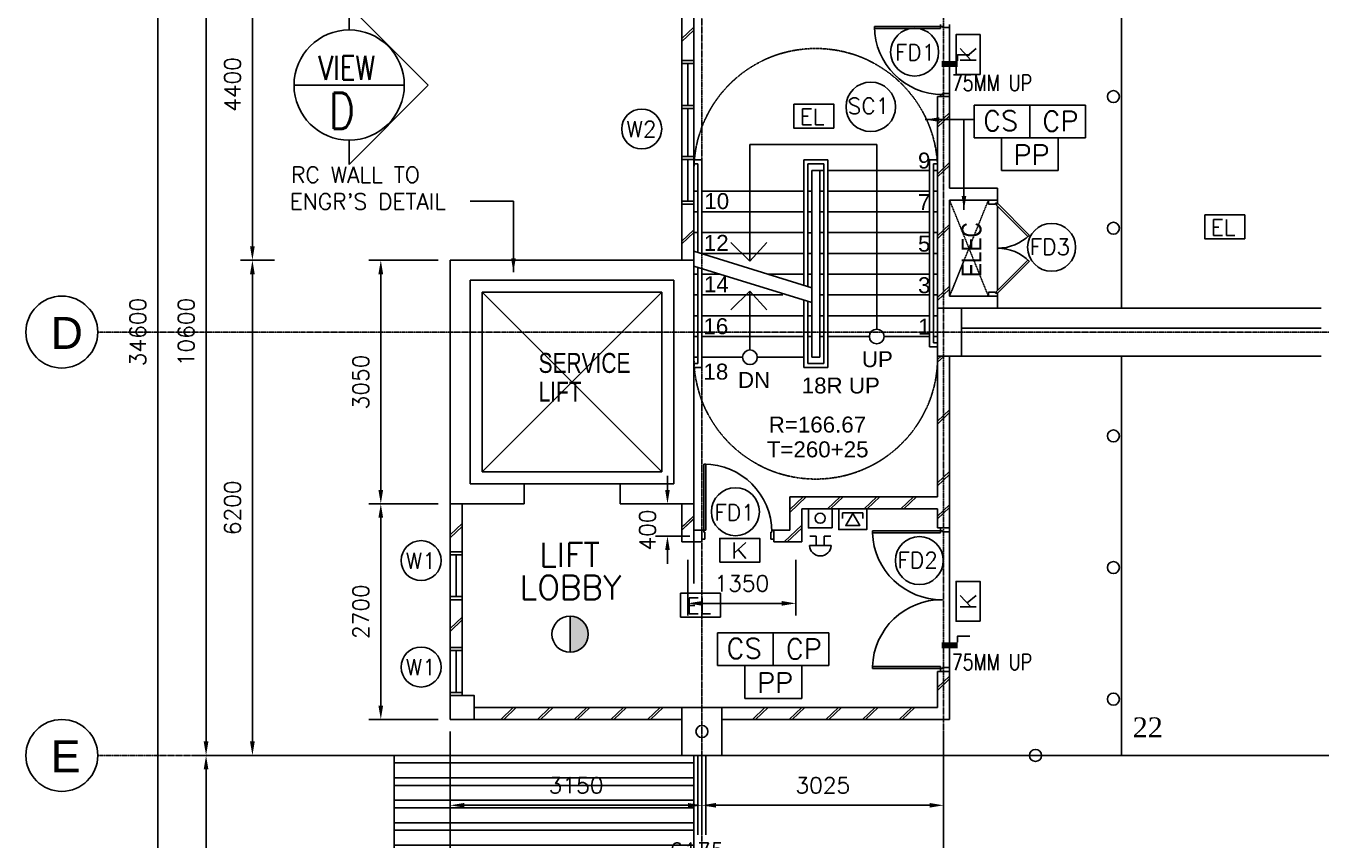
# Model space of a CAD drawing. Header units: millimetres. Extents: x -312260 to 194620, y -310600 to 21683.
# Drawn here: x -138419 to -122208, y -78047 to -67854 of the extents above; entities that cross this region are included whole.
import ezdxf
from ezdxf.enums import TextEntityAlignment as Align

# ---------------------------------------------------------------- set-up
doc = ezdxf.new("R2010")
doc.units = ezdxf.units.MM
doc.header["$LTSCALE"] = 5
doc.header["$MEASUREMENT"] = 0
doc.header["$PDMODE"] = 3
for name, pattern in [('CENTER', [2, 1.25, -0.25, 0.25, -0.25]), ('DASHED', [0.75, 0.5, -0.25]), ('DASHEDX2', [1.5, 1, -0.5]), ('HIDDEN', [0.375, 0.25, -0.125])]:
    doc.linetypes.add(name, pattern=pattern)
for name, color, linetype in [('-FF', 240, 'Continuous'), ('beam_p', 1, 'Continuous'), ('col', 7, 'Continuous'), ('CP', 8, 'Continuous'), ('CP NUMBERING', 1, 'Continuous'), ('DIM', 7, 'Continuous'), ('DR', 1, 'Continuous'), ('DW-T', 7, 'Continuous'), ('EL & K', 10, 'Continuous'), ('GRID', 9, 'CENTER'), ('L', 1, 'Continuous'), ('LEG-T', 7, 'Continuous'), ('LINE', 7, 'Continuous'), ('parap', 7, 'Continuous'), ('park L', 9, 'DASHEDX2'), ('R25', 5, 'Continuous'), ('RAIL', 1, 'Continuous'), ('RC', 3, 'Continuous'), ('RWDP', 1, 'Continuous'), ('SPEC', 7, 'Continuous'), ('T35', 2, 'Continuous'), ('TEXT', 7, 'Continuous'), ('wall', 2, 'Continuous'), ('WIN', 5, 'Continuous')]:
    doc.layers.add(name, color=color, linetype=linetype)
doc.styles.add('CARPARK NO', font='TIMES.TTF', dxfattribs={"height": 200})
doc.styles.add('E', font='ROMANS.SHX', dxfattribs={"width": 0.9})
doc.styles.add('HELV', font='HELV.shx')
doc.styles.add('HELVL', font='HELVL.shx')
doc.styles.add('ROMS', font='romans.shx', dxfattribs={"width": 0.8, "height": 230})
doc.styles.add('S100', font='ROMANS.shx', dxfattribs={"height": 200})
doc.dimstyles.new('S100', dxfattribs={"dimscale": 0, "dimtxt": 150, "dimasz": 175, "dimexe": 150, "dimexo": 150, "dimgap": 150, "dimtad": 1, "dimdec": 0, "dimzin": 0, "dimdsep": 46, "dimtxsty": 'S100', "dimcen": 0, "dimdle": 100, "dimclrd": 5, "dimclre": 5, "dimclrt": 1, "dimaunit": 1, "dimadec": 0, "dimazin": 0, "dimtfac": 1, "dimtdec": 0, "dimtofl": 0, "dimtmove": 1, "dimatfit": 3, "dimfxl": 1, "dimtolj": 1, "dimtzin": 0, "dimarcsym": 0})

# ---------------------------------------------------------------- blocks, each defined once
blk = doc.blocks.new('*D226')
at = {"layer": 'DEFPOINTS', "color": 0}
for p in [(-135584, -70787), (-135157, -70787), (-135157, -76987)]:
    blk.add_point(p, dxfattribs=at)
at = {"layer": 'DIM', "color": 5, "lineweight": -2}
for p, q in [((-135307, -70787), (-135734, -70787)), ((-135584, -76812), (-135584, -70962)), ((-135307, -76987), (-135734, -76987))]:
    blk.add_line(p, q, dxfattribs=at)
at = {"layer": 'DIM', "color": 5}
for points in [[(-135614, -70962), (-135555, -70962), (-135584, -70787)], [(-135614, -76812), (-135555, -76812), (-135584, -76987)]]:
    blk.add_solid(points, dxfattribs=at)
at = {"layer": 'DIM', "color": 1, "insert": (-135834, -73887), "char_height": 200, "attachment_point": 5, "rotation": 90, "style": 'S100'}
blk.add_mtext('\\A1;6200', dxfattribs=at)
blk = doc.blocks.new('*D227')
at = {"layer": 'DEFPOINTS', "color": 0}
for p in [(-135584, -66387), (-135157, -66387), (-135157, -70787)]:
    blk.add_point(p, dxfattribs=at)
at = {"layer": 'DIM', "color": 5, "lineweight": -2}
for p, q in [((-135307, -66387), (-135734, -66387)), ((-135584, -70612), (-135584, -66562)), ((-135307, -70787), (-135734, -70787))]:
    blk.add_line(p, q, dxfattribs=at)
at = {"layer": 'DIM', "color": 5}
for points in [[(-135614, -66562), (-135555, -66562), (-135584, -66387)], [(-135614, -70612), (-135555, -70612), (-135584, -70787)]]:
    blk.add_solid(points, dxfattribs=at)
at = {"layer": 'DIM', "color": 1, "insert": (-135834, -68587), "char_height": 200, "attachment_point": 5, "rotation": 90, "style": 'S100'}
blk.add_mtext('\\A1;4400', dxfattribs=at)
blk = doc.blocks.new('*D229')
at = {"layer": 'DEFPOINTS', "color": 0}
for p in [(-136164, -76987), (-135090, -76987), (-135090, -83987)]:
    blk.add_point(p, dxfattribs=at)
at = {"layer": 'DIM', "color": 5, "lineweight": -2}
for p, q in [((-135240, -76987), (-136314, -76987)), ((-136164, -83812), (-136164, -77162)), ((-135240, -83987), (-136314, -83987))]:
    blk.add_line(p, q, dxfattribs=at)
at = {"layer": 'DIM', "color": 5}
for points in [[(-136194, -77162), (-136135, -77162), (-136164, -76987)], [(-136194, -83812), (-136135, -83812), (-136164, -83987)]]:
    blk.add_solid(points, dxfattribs=at)
at = {"layer": 'DIM', "color": 1, "insert": (-136414, -80487), "char_height": 200, "attachment_point": 5, "rotation": 90, "style": 'S100'}
blk.add_mtext('\\A1;7000', dxfattribs=at)
blk = doc.blocks.new('*D230')
at = {"layer": 'DEFPOINTS', "color": 0}
for p in [(-136164, -66387), (-135090, -66387), (-135090, -76987)]:
    blk.add_point(p, dxfattribs=at)
at = {"layer": 'DIM', "color": 5, "lineweight": -2}
for p, q in [((-135240, -66387), (-136314, -66387)), ((-136164, -76812), (-136164, -66562)), ((-135240, -76987), (-136314, -76987))]:
    blk.add_line(p, q, dxfattribs=at)
at = {"layer": 'DIM', "color": 5}
for points in [[(-136194, -66562), (-136135, -66562), (-136164, -66387)], [(-136194, -76812), (-136135, -76812), (-136164, -76987)]]:
    blk.add_solid(points, dxfattribs=at)
at = {"layer": 'DIM', "color": 1, "insert": (-136414, -71687), "char_height": 200, "attachment_point": 5, "rotation": 90, "style": 'S100'}
blk.add_mtext('\\A1;10600', dxfattribs=at)
blk = doc.blocks.new('*D233')
at = {"layer": 'DEFPOINTS', "color": 0}
for p in [(-135090, -54387), (-136768, -88987), (-135090, -88987)]:
    blk.add_point(p, dxfattribs=at)
at = {"layer": 'DIM', "color": 5, "lineweight": -2}
for p, q in [((-135240, -54387), (-136918, -54387)), ((-136768, -54562), (-136768, -88812)), ((-135240, -88987), (-136918, -88987))]:
    blk.add_line(p, q, dxfattribs=at)
at = {"layer": 'DIM', "color": 5}
for points in [[(-136797, -54562), (-136738, -54562), (-136768, -54387)], [(-136797, -88812), (-136738, -88812), (-136768, -88987)]]:
    blk.add_solid(points, dxfattribs=at)
at = {"layer": 'DIM', "color": 1, "insert": (-137018, -71687), "char_height": 200, "attachment_point": 5, "rotation": 90, "style": 'S100'}
blk.add_mtext('\\A1;34600', dxfattribs=at)
blk = doc.blocks.new('DR900')
at = {"layer": 'DR'}
for p, q in [((25, 940), (50, 940)), ((25, 115), (25, 940)), ((50, 115), (50, 940)), ((0, 115), (25, 115)), ((0, 0), (38, 0)), ((50, 115), (25, 115)), ((25, 115), (25, 90)), ((25, 90), (38, 90)), ((38, 90), (38, 0)), ((862, 90), (875, 90)), ((862, 90), (862, 0)), ((862, 0), (900, 0)), ((875, 115), (900, 115)), ((875, 115), (875, 90))]:
    blk.add_line(p, q, dxfattribs=at)
blk.add_arc((25, 90), 850, 0, 90, dxfattribs=at)
blk = doc.blocks.new('DR2')
at = {"layer": 'DR', "color": 5}
for p, q in [((37, 115), (435, 513)), ((55, 97), (452, 495)), ((1145, 97), (748, 495)), ((1163, 115), (765, 513)), ((0, 115), (37, 115)), ((50, 0), (0, 0)), ((37, 115), (37, 90)), ((55, 97), (37, 115)), ((37, 90), (50, 90)), ((50, 90), (50, 0)), ((1145, 97), (1163, 115)), ((1163, 90), (1150, 90)), ((1150, 90), (1150, 0)), ((1163, 115), (1163, 90)), ((1200, 115), (1163, 115)), ((1150, 0), (1200, 0))]:
    blk.add_line(p, q, dxfattribs=at)
for centre, start, end in [((37, 115), 0, 45), ((1163, 115), 135, 180)]:
    blk.add_arc(centre, 563, start, end, dxfattribs=at)
blk = doc.blocks.new('*D238')
at = {"layer": 'DEFPOINTS', "color": 0}
for p in [(-130389, -73837), (-130058, -73837), (-129958, -74240)]:
    blk.add_point(p, dxfattribs=at)
at = {"layer": 'DIM', "color": 5, "lineweight": -2}
for p, q in [((-130389, -73662), (-130389, -73487)), ((-130208, -73837), (-130539, -73837)), ((-130108, -74240), (-130539, -74240)), ((-130389, -74415), (-130389, -74590))]:
    blk.add_line(p, q, dxfattribs=at)
at = {"layer": 'DIM', "color": 5}
for points in [[(-130418, -73662), (-130360, -73662), (-130389, -73837)], [(-130418, -74415), (-130360, -74415), (-130389, -74240)]]:
    blk.add_solid(points, dxfattribs=at)
at = {"layer": 'DIM', "color": 1, "insert": (-130639, -74165), "char_height": 200, "attachment_point": 5, "rotation": 90, "style": 'S100'}
blk.add_mtext('\\A1;400', dxfattribs=at)
blk = doc.blocks.new('*D217')
at = {"layer": 'DEFPOINTS', "color": 0}
for p in [(-130133, -74387), (-128783, -74387), (-130133, -75083)]:
    blk.add_point(p, dxfattribs=at)
at = {"layer": 'DIM', "color": 5, "lineweight": -2}
for p, q in [((-130133, -74537), (-130133, -75233)), ((-128783, -74537), (-128783, -75233)), ((-128958, -75083), (-129958, -75083))]:
    blk.add_line(p, q, dxfattribs=at)
at = {"layer": 'DIM', "color": 5}
for points in [[(-129958, -75054), (-129958, -75112), (-130133, -75083)], [(-128958, -75054), (-128958, -75112), (-128783, -75083)]]:
    blk.add_solid(points, dxfattribs=at)
at = {"layer": 'DIM', "color": 1, "insert": (-129458, -74833), "char_height": 200, "attachment_point": 5, "rotation": 0, "style": 'S100'}
blk.add_mtext('\\A1;1350', dxfattribs=at)
blk = doc.blocks.new('*D234')
at = {"layer": 'DEFPOINTS', "color": 0}
for p in [(-133108, -76537), (-126933, -76537), (-126933, -78430)]:
    blk.add_point(p, dxfattribs=at)
at = {"layer": 'DIM', "color": 5, "lineweight": -2}
for p, q in [((-133108, -76687), (-133108, -78580)), ((-126933, -76687), (-126933, -78580)), ((-132933, -78430), (-127108, -78430))]:
    blk.add_line(p, q, dxfattribs=at)
at = {"layer": 'DIM', "color": 5}
for points in [[(-132933, -78401), (-132933, -78459), (-133108, -78430)], [(-127108, -78401), (-127108, -78459), (-126933, -78430)]]:
    blk.add_solid(points, dxfattribs=at)
at = {"layer": 'DIM', "color": 1, "insert": (-130020, -78180), "char_height": 200, "attachment_point": 5, "style": 'S100'}
blk.add_mtext('\\A1;6175', dxfattribs=at)
blk = doc.blocks.new('*D235')
at = {"layer": 'DEFPOINTS', "color": 0}
for p in [(-133108, -70787), (-133977, -73837), (-133108, -73837)]:
    blk.add_point(p, dxfattribs=at)
at = {"layer": 'DIM', "color": 5, "lineweight": -2}
for p, q in [((-133258, -70787), (-134127, -70787)), ((-133977, -70962), (-133977, -73662)), ((-133258, -73837), (-134127, -73837))]:
    blk.add_line(p, q, dxfattribs=at)
at = {"layer": 'DIM', "color": 5}
for points in [[(-134007, -70962), (-133948, -70962), (-133977, -70787)], [(-134007, -73662), (-133948, -73662), (-133977, -73837)]]:
    blk.add_solid(points, dxfattribs=at)
at = {"layer": 'DIM', "color": 1, "insert": (-134227, -72312), "char_height": 200, "attachment_point": 5, "rotation": 90, "style": 'S100'}
blk.add_mtext('\\A1;3050', dxfattribs=at)
blk = doc.blocks.new('*D216')
at = {"layer": 'DEFPOINTS', "color": 0}
for p in [(-133108, -73837), (-133977, -76537), (-133108, -76537)]:
    blk.add_point(p, dxfattribs=at)
at = {"layer": 'DIM', "color": 5, "lineweight": -2}
for p, q in [((-133258, -73837), (-134127, -73837)), ((-133977, -74012), (-133977, -76362)), ((-133258, -76537), (-134127, -76537))]:
    blk.add_line(p, q, dxfattribs=at)
at = {"layer": 'DIM', "color": 5}
for points in [[(-134007, -74012), (-133948, -74012), (-133977, -73837)], [(-134007, -76362), (-133948, -76362), (-133977, -76537)]]:
    blk.add_solid(points, dxfattribs=at)
at = {"layer": 'DIM', "color": 1, "insert": (-134227, -75187), "char_height": 200, "attachment_point": 5, "rotation": 90, "style": 'S100'}
blk.add_mtext('\\A1;2700', dxfattribs=at)
blk = doc.blocks.new('*D236')
at = {"layer": 'DEFPOINTS', "color": 0}
for p in [(-133108, -76987), (-129958, -76987), (-133108, -77611)]:
    blk.add_point(p, dxfattribs=at)
at = {"layer": 'DIM', "color": 5, "lineweight": -2}
for p, q in [((-133108, -77137), (-133108, -77761)), ((-129958, -77137), (-129958, -77761)), ((-130133, -77611), (-132933, -77611))]:
    blk.add_line(p, q, dxfattribs=at)
at = {"layer": 'DIM', "color": 5}
for points in [[(-132933, -77582), (-132933, -77640), (-133108, -77611)], [(-130133, -77582), (-130133, -77640), (-129958, -77611)]]:
    blk.add_solid(points, dxfattribs=at)
at = {"layer": 'DIM', "color": 1, "insert": (-131533, -77361), "char_height": 200, "attachment_point": 5, "style": 'S100'}
blk.add_mtext('\\A1;3150', dxfattribs=at)
blk = doc.blocks.new('*D237')
at = {"layer": 'DEFPOINTS', "color": 0}
for p in [(-129958, -76987), (-126933, -76987), (-126933, -77611)]:
    blk.add_point(p, dxfattribs=at)
at = {"layer": 'DIM', "color": 5, "lineweight": -2}
for p, q in [((-129958, -77137), (-129958, -77761)), ((-126933, -77137), (-126933, -77761)), ((-129783, -77611), (-127108, -77611))]:
    blk.add_line(p, q, dxfattribs=at)
at = {"layer": 'DIM', "color": 5}
for points in [[(-129783, -77582), (-129783, -77640), (-129958, -77611)], [(-127108, -77582), (-127108, -77640), (-126933, -77611)]]:
    blk.add_solid(points, dxfattribs=at)
at = {"layer": 'DIM', "color": 1, "insert": (-128445, -77361), "char_height": 200, "attachment_point": 5, "style": 'S100'}
blk.add_mtext('\\A1;3025', dxfattribs=at)
blk = doc.blocks.new('FC')
at = {"layer": '-FF', "ltscale": 10}
for p, q in [((-423, 252), (-282, 252)), ((-423, -254), (-423, 252)), ((-282, -254), (-423, -254))]:
    blk.add_line(p, q, dxfattribs=at)
at = {"layer": '-FF', "color": 3, "ltscale": 10}
blk.add_lwpolyline([(-523, 351), (0, 351), (0, -351), (-523, -351)], close=True, dxfattribs=at)
at = {"layer": '-FF', "ltscale": 10}
blk.add_lwpolyline([(-403, -1), (-100, -176), (-100, 174)], close=True, dxfattribs=at)

msp = doc.modelspace()

# ---------------------------------------------------------------- hatches: boundary and pattern name
at = {"layer": '-FF'}
msp.add_hatch(color=2, dxfattribs=at).paths.add_polyline_path([(-131381.7, -75469.3, 0.4142136), (-131608.2, -75242.8), (-131608.2, -75695.9, 0.4142136)])
at = {"layer": 'LINE'}
h = msp.add_hatch(dxfattribs=at)
h.set_pattern_fill('ANSI32', color=9, scale=750, angle=135, style=0)
h.set_pattern_definition([(180, (0, -69767.64), (-6e-14, -281.25), []), (180, (-93.75, -69673.9), (-6e-14, -281.25), [])])
h.paths.add_polyline_path([(-130057.7, -76986.9), (-133807.7, -76986.9), (-133807.7, -83986.9), (-130207.7, -83986.9), (-130057.7, -83986.9), (-130057.7, -78365.8), (-130057.7, -77981.5)])
h.paths.add_polyline_path([(-132441.6, -80913.1, -1), (-132441.6, -80829.5, -1)], flags=16)
h.paths.add_polyline_path([(-130417.9, -78030.2), (-129622.6, -78030.2), (-129622.6, -78330.2), (-130417.9, -78330.2)], flags=9)
h.paths.add_polyline_path([(-131935.1, -77210.9), (-131130.4, -77210.9), (-131130.4, -77510.9), (-131935.1, -77510.9)], flags=24)

# ---------------------------------------------------------------- linework, layer by layer
at = {"layer": '-FF'}
for p, q in [((-128529.7, -74240.4), (-128609.1, -74240.4)), ((-128529.7, -74360.1), (-128529.7, -74240.4)), ((-128427.1, -74360.1), (-128427.1, -74240.4)), ((-128344.4, -74240.4), (-128427.1, -74240.4)), ((-128342, -74360.1), (-128609.3, -74360.1))]:
    msp.add_line(p, q, dxfattribs=at)
at = {"layer": '-FF', "color": 2}
msp.add_line((-131608.2, -75695.9), (-131608.2, -75242.8), dxfattribs=at)
at = {"layer": '-FF'}
msp.add_lwpolyline([(-128325.5, -74139), (-128325.5, -73897.9), (-128625.5, -73897.9), (-128625.5, -74139)], close=True, dxfattribs=at)
msp.add_circle((-128477.3, -74017.9), 62.9, dxfattribs=at)
at = {"layer": '-FF', "color": 2}
msp.add_circle((-131608.2, -75469.3), 226.5, dxfattribs=at)
at = {"layer": '-FF'}
msp.add_arc((-128475.7, -74355.8), 133.7, 181.85513, 358.14487, dxfattribs=at)
for p, q in [((-135063, -68594.6), (-133683, -68594.6)), ((-125853.3, -68844.1), (-125853.3, -69254.7)), ((-127769.5, -69338.9), (-129357, -69338.9)), ((-129357, -70801), (-129357, -69338.9)), ((-127769.5, -69338.9), (-127769.5, -71649.5)), ((-125497.1, -69254.7), (-125497.1, -69665.4)), ((-128582.7, -72001.9), (-128582.7, -69661.9)), ((-128432.7, -69661.9), (-128582.7, -69661.9)), ((-128482.7, -72001.9), (-128482.7, -69661.9)), ((-127107.7, -69661.9), (-128382.7, -69661.9)), ((-127007.7, -69661.9), (-127057.7, -69661.9)), ((-130007.7, -69921.9), (-130057.7, -69921.9)), ((-128682.7, -69921.9), (-129957.7, -69921.9)), ((-128582.7, -69921.9), (-128632.7, -69921.9)), ((-128432.7, -69921.9), (-128482.7, -69921.9)), ((-127107.7, -69921.9), (-128382.7, -69921.9)), ((-127007.7, -69921.9), (-127057.7, -69921.9)), ((-130007.7, -70181.9), (-130057.7, -70181.9)), ((-128682.7, -70181.9), (-129957.7, -70181.9)), ((-128582.7, -70181.9), (-128632.7, -70181.9)), ((-128432.7, -70181.9), (-128482.7, -70181.9)), ((-127107.7, -70181.9), (-128382.7, -70181.9)), ((-127007.7, -70181.9), (-127057.7, -70181.9)), ((-130007.7, -70441.9), (-130057.7, -70441.9)), ((-128682.7, -70441.9), (-129957.7, -70441.9)), ((-128582.7, -70442.7), (-128632.7, -70442.7)), ((-128432.7, -70441.9), (-128482.7, -70441.9)), ((-127107.7, -70441.9), (-128382.7, -70441.9)), ((-127007.7, -70441.9), (-127057.7, -70441.9)), ((-129357, -70801), (-129596.3, -70567.1)), ((-129357, -70801), (-129144.2, -70567.1)), ((-128682.7, -70701.9), (-129957.7, -70701.9)), ((-128582.7, -70701.9), (-128632.7, -70701.9)), ((-128432.7, -70701.9), (-128482.7, -70701.9)), ((-127107.7, -70701.9), (-128382.7, -70701.9)), ((-127007.7, -70701.9), (-127057.7, -70701.9)), ((-130007.7, -70961.9), (-130057.7, -70961.9)), ((-129733.1, -70961.9), (-129957.7, -70961.9)), ((-128682.7, -70961.9), (-129128.1, -70961.9)), ((-128582.7, -70961.9), (-128632.7, -70961.9)), ((-128432.7, -70961.9), (-128482.7, -70961.9)), ((-127107.7, -70961.9), (-128382.7, -70961.9)), ((-127007.7, -70961.9), (-127057.7, -70961.9)), ((-130007.7, -71221.9), (-130057.7, -71221.9)), ((-128945.6, -71221.9), (-129957.7, -71221.9)), ((-129357, -71174.3), (-129596.3, -71408.2)), ((-129357, -71174.3), (-129357, -71909.5)), ((-129357, -71174.3), (-129144.2, -71408.2)), ((-128432.7, -71221.9), (-128482.7, -71221.9)), ((-127107.7, -71221.9), (-128382.7, -71221.9)), ((-127007.7, -71221.9), (-127057.7, -71221.9)), ((-130007.7, -71481.9), (-130057.7, -71481.9)), ((-128682.7, -71481.9), (-129957.7, -71481.9)), ((-128582.7, -71481.9), (-128632.7, -71481.9)), ((-128432.7, -71481.9), (-128482.7, -71481.9)), ((-127769.5, -71481.9), (-128382.7, -71481.9)), ((-127107.7, -71481.9), (-127769.5, -71481.9)), ((-127007.7, -71481.9), (-127057.7, -71481.9)), ((-130007.7, -71741.9), (-130057.7, -71741.9)), ((-128682.7, -71741.9), (-129957.7, -71741.9)), ((-128582.7, -71741.9), (-128632.7, -71741.9)), ((-128432.7, -71741.9), (-128482.7, -71741.9)), ((-127861.8, -71741.9), (-128382.7, -71741.9)), ((-127107.7, -71741.9), (-127677.1, -71741.9)), ((-127007.7, -71741.9), (-127057.7, -71741.9)), ((-130007.7, -72001.9), (-130057.7, -72001.9)), ((-129449.3, -72001.9), (-129957.7, -72001.9)), ((-128682.7, -72001.9), (-129264.6, -72001.9)), ((-129064.5, -75451.8), (-129064.5, -75862.4)), ((-128708.2, -75862.4), (-128708.2, -76273.1))]:
    msp.add_line(p, q)
at = {"color": 1}
for p, q in [((-129957.7, -69531.9), (-130057.7, -69531.9)), ((-129957.7, -70704.9), (-129957.7, -69531.9)), ((-128382.7, -69531.9), (-128682.7, -69531.9)), ((-128682.7, -71093.5), (-128682.7, -69531.9)), ((-128382.7, -72131.9), (-128382.7, -69531.9)), ((-127007.7, -69531.9), (-127107.7, -69531.9)), ((-127107.7, -71280.9), (-127107.7, -69531.9)), ((-130007.7, -69581.9), (-130057.7, -69581.9)), ((-130007.7, -70689.5), (-130007.7, -69581.9)), ((-128432.7, -69581.9), (-128632.7, -69581.9)), ((-128632.7, -71112.1), (-128632.7, -69581.9)), ((-128432.7, -72081.9), (-128432.7, -69581.9)), ((-127007.7, -69581.9), (-127057.7, -69581.9)), ((-127057.7, -71299.5), (-127057.7, -69581.9)), ((-130007.7, -72081.9), (-130007.7, -70876.8)), ((-129957.7, -71821.9), (-129957.7, -70892.3)), ((-129957.7, -72131.9), (-129957.7, -70892.3)), ((-128682.7, -72131.9), (-128682.7, -71280.9)), ((-128632.7, -72081.9), (-128632.7, -71299.5)), ((-127107.7, -71871.9), (-127107.7, -71280.9)), ((-127057.7, -71821.9), (-127057.7, -71299.5)), ((-127007.7, -71871.9), (-127107.7, -71871.9)), ((-127007.7, -71821.9), (-127057.7, -71821.9)), ((-130007.7, -72081.9), (-130057.7, -72081.9)), ((-129957.7, -72131.9), (-130057.7, -72131.9)), ((-128682.7, -72131.9), (-128382.7, -72131.9)), ((-128632.7, -72081.9), (-128432.7, -72081.9))]:
    msp.add_line(p, q, dxfattribs=at)
at = {"color": 5}
for p, q in [((-128582.7, -71130.8), (-130057.7, -70674)), ((-128582.7, -71318.2), (-130057.7, -70861.4)), ((-132707.7, -71186.9), (-130457.7, -73436.9)), ((-130457.7, -71186.9), (-132707.7, -73436.9)), ((-130982.7, -73586.9), (-132182.7, -73586.9))]:
    msp.add_line(p, q, dxfattribs=at)
at = {"ltscale": 2}
for p, q in [((-130457.7, -71186.9), (-132707.7, -71186.9)), ((-132707.7, -73436.9), (-132707.7, -71186.9)), ((-130457.7, -73436.9), (-130457.7, -71186.9)), ((-130457.7, -73436.9), (-132707.7, -73436.9))]:
    msp.add_line(p, q, dxfattribs=at)
at = {"color": 3}
msp.add_circle((-134373, -68594.6), 690, dxfattribs=at)
for centre in [(-127769.5, -71741.9), (-129357, -72001.9)]:
    msp.add_circle(centre, 92.4)
at = {"color": 5, "linetype": 'HIDDEN'}
for centre, start, end in [((-128532.7, -69661.9), 0, 180), ((-128532.7, -72001.9), 180, 359.93751)]:
    msp.add_arc(centre, 1525, start, end, dxfattribs=at)
at = {"layer": 'beam_p', "ltscale": 2}
for p, q in [((-126857.7, -71386.9), (-122207.7, -71386.9)), ((-126707.7, -71636.9), (-122207.7, -71636.9)), ((-126857.7, -71986.9), (-122207.7, -71986.9))]:
    msp.add_line(p, q, dxfattribs=at)
at = {"layer": 'col', "color": 3}
for points in [[(-126707.7, -71386.9), (-127007.7, -71386.9), (-127007.7, -71986.9), (-126707.7, -71986.9)], [(-133107.7, -76536.9), (-132807.7, -76536.9), (-132807.7, -76236.9), (-133107.7, -76236.9)], [(-129707.7, -76386.9), (-130207.7, -76386.9), (-130207.7, -76986.9), (-129707.7, -76986.9)], [(-129707.7, -76386.9), (-130207.7, -76386.9), (-130207.7, -76986.9), (-129707.7, -76986.9)]]:
    msp.add_lwpolyline(points, close=True, dxfattribs=at)
at = {"layer": 'CP', "color": 7}
for centre in [(-124807.7, -68739.3), (-124807.7, -70386.9), (-124807.7, -72986.9), (-124807.7, -74634.5), (-124807.7, -76282.1), (-125782.7, -76986.9)]:
    msp.add_circle(centre, 75, dxfattribs=at)
at = {"layer": 'DIM', "color": 5}
msp.add_line((-130057.7, -77981.5), (-130057.7, -78365.8), dxfattribs=at)
at = {"layer": 'DW-T', "color": 1, "linetype": 'Continuous'}
for centre, radius in [((-127295.5, -68182), 300), ((-127843.9, -68867.1), 310), ((-130711.5, -69144.3), 250), ((-125580.7, -70625.6), 300), ((-129538.6, -73935.5), 300), ((-127236.3, -74547.5), 300), ((-133472.6, -74547.5), 250), ((-133472.6, -75880.4), 250)]:
    msp.add_circle(centre, radius, dxfattribs=at)
at = {"layer": 'EL & K', "color": 10}
for points in [[(-126476.4, -68462.9), (-126476.4, -67962.9), (-126776.4, -67962.9), (-126776.4, -68462.9)], [(-128807.7, -68832.8), (-128307.7, -68832.8), (-128307.7, -69132.8), (-128807.7, -69132.8)], [(-123664.3, -70219), (-123164.3, -70219), (-123164.3, -70519), (-123664.3, -70519)], [(-129734.7, -74569.2), (-129234.7, -74569.2), (-129234.7, -74269.2), (-129734.7, -74269.2)], [(-126476.4, -75307.2), (-126476.4, -74807.2), (-126776.4, -74807.2), (-126776.4, -75307.2)], [(-130225.6, -74955.5), (-129725.6, -74955.5), (-129725.6, -75255.5), (-130225.6, -75255.5)]]:
    msp.add_lwpolyline(points, close=True, dxfattribs=at)
at = {"layer": 'GRID', "linetype": 'CENTER', "ltscale": 2}
for p, q in [((-129957.7, -77981.5), (-129957.7, -49459.6)), ((-126932.7, -76986.9), (-126932.7, -66386.9)), ((-129957.7, -91320.8), (-129957.7, -70892.3)), ((-137519.2, -71686.9), (-68329.3, -71686.9)), ((-137519.2, -76986.9), (-68329.3, -76986.9)), ((-66396.2, -76986.9), (-135586.2, -76986.9))]:
    msp.add_line(p, q, dxfattribs=at)
at = {"layer": 'GRID', "color": 7, "linetype": 'ByBlock', "ltscale": 2}
for centre in [(-137969.2, -71686.9), (-137969.2, -76986.9)]:
    msp.add_circle(centre, 450, dxfattribs=at)
at = {"layer": 'L'}
for p, q in [((-126857.7, -68736.9), (-126857.7, -67836.9)), ((-126857.7, -75886.9), (-126857.7, -74186.9))]:
    msp.add_line(p, q, dxfattribs=at)
at = {"layer": 'LEG-T'}
for p, q in [((-126550.5, -68844.1), (-125156.2, -68844.1)), ((-126550.5, -69254.7), (-126550.5, -68844.1)), ((-125156.2, -68844.1), (-125156.2, -69254.7)), ((-125156.2, -69254.7), (-126550.5, -69254.7)), ((-126209.6, -69665.4), (-126209.6, -69254.7)), ((-125497.1, -69665.4), (-126209.6, -69665.4)), ((-129761.6, -75451.8), (-128367.3, -75451.8)), ((-129761.6, -75862.4), (-129761.6, -75451.8)), ((-128367.3, -75451.8), (-128367.3, -75862.4)), ((-128367.3, -75862.4), (-129761.6, -75862.4)), ((-129420.7, -76273.1), (-129420.7, -75862.4)), ((-128708.2, -76273.1), (-129420.7, -76273.1))]:
    msp.add_line(p, q, dxfattribs=at)
at = {"layer": 'LINE', "color": 6}
for p, q in [((-126257.7, -70036.9), (-126257.7, -70073.9)), ((-126257.7, -70109.2), (-126257.7, -71164.5)), ((-126257.7, -71199.9), (-126257.7, -71236.9))]:
    msp.add_line(p, q, dxfattribs=at)
at = {"layer": 'LINE', "color": 1, "ltscale": 2}
msp.add_line((-133807.7, -83986.9), (-133807.7, -76986.9), dxfattribs=at)
at = {"layer": 'LINE', "color": 6, "linetype": 'DASHED'}
for points in [[(-126372.7, -70036.9), (-126857.7, -71236.9)], [(-126372.7, -71236.9), (-126857.7, -70036.9)]]:
    msp.add_lwpolyline(points, dxfattribs=at)
at = {"layer": 'LINE', "color": 1, "ltscale": 2}
msp.add_lwpolyline([(-133807.7, -76986.9), (-130207.7, -76986.9)], dxfattribs=at)
at = {"layer": 'parap', "color": 0, "ltscale": 2}
for p, q in [((-130057.7, -76986.9), (-130057.7, -77981.5)), ((-129907.7, -76986.9), (-129907.7, -77981.5))]:
    msp.add_line(p, q, dxfattribs=at)
at = {"layer": 'park L'}
for p, q in [((-124707.7, -66386.9), (-124707.7, -71386.9)), ((-124707.7, -76986.9), (-124707.7, -71986.9)), ((-124707.7, -76986.9), (-124707.7, -72436.9))]:
    msp.add_line(p, q, dxfattribs=at)
at = {"layer": 'park L', "color": 8, "ltscale": 2}
msp.add_line((-124707.7, -76986.9), (-122207.7, -76986.9), dxfattribs=at)
at = {"layer": 'R25'}
for p, q in [((-126972.7, -74173.9), (-127822.7, -74173.9)), ((-126972.7, -74173.9), (-127822.7, -74173.9)), ((-126972.7, -74198.9), (-127822.4, -74198.9)), ((-126972.7, -74198.9), (-127822.4, -74198.9)), ((-126972.7, -74136.9), (-126972.7, -74173.9)), ((-126972.7, -74136.9), (-126972.7, -74173.9)), ((-126972.7, -74173.9), (-126947.7, -74173.9)), ((-126972.7, -74198.9), (-126972.7, -74173.9)), ((-126972.7, -74173.9), (-126947.7, -74173.9)), ((-126972.7, -74198.9), (-126972.7, -74173.9)), ((-126947.7, -74173.9), (-126947.7, -74186.9)), ((-126947.7, -74173.9), (-126947.7, -74186.9)), ((-126947.7, -74186.9), (-126857.7, -74186.9)), ((-126947.7, -74186.9), (-126857.7, -74186.9)), ((-126972.7, -75899.9), (-127822.7, -75899.9)), ((-126972.7, -75874.9), (-127822.4, -75874.9)), ((-126972.7, -75874.9), (-126972.7, -75899.9)), ((-126972.7, -75899.9), (-126947.7, -75899.9)), ((-126972.7, -75936.9), (-126972.7, -75899.9)), ((-126947.7, -75899.9), (-126947.7, -75886.9)), ((-126947.7, -75886.9), (-126857.7, -75886.9))]:
    msp.add_line(p, q, dxfattribs=at)
for centre, start, end in [((-126957.9, -74172.1), 181.77368, 270.67407), ((-126957.9, -75901.7), 89.32593, 178.22632)]:
    msp.add_arc(centre, 864.8, start, end, dxfattribs=at)
at = {"layer": 'RAIL', "color": 5, "ltscale": 1000}
for p, q in [((-130007.7, -76986.9), (-130007.7, -77981.5)), ((-129957.7, -76986.9), (-129957.7, -77981.5))]:
    msp.add_line(p, q, dxfattribs=at)
at = {"layer": 'RC', "ltscale": 2}
for p, q in [((-133107.7, -73836.9), (-133107.7, -70786.9)), ((-130057.7, -70786.9), (-133107.7, -70786.9)), ((-130057.7, -71386.9), (-130057.7, -70786.9)), ((-132857.7, -73586.9), (-132857.7, -71036.9)), ((-130307.7, -71036.9), (-132857.7, -71036.9)), ((-130307.7, -73586.9), (-130307.7, -71036.9)), ((-130057.7, -73836.9), (-130057.7, -71386.9)), ((-132182.7, -73586.9), (-132857.7, -73586.9)), ((-132182.7, -73586.9), (-132182.7, -73836.9)), ((-130307.7, -73586.9), (-130982.7, -73586.9)), ((-130982.7, -73586.9), (-130982.7, -73836.9)), ((-132182.7, -73836.9), (-133107.7, -73836.9)), ((-130982.7, -73836.9), (-130057.7, -73836.9))]:
    msp.add_line(p, q, dxfattribs=at)
at = {"layer": 'RWDP'}
for points in [[(-126757.5, -68292.8), (-126757.5, -68215.8), (-126603.7, -68215.8)], [(-126757.5, -75569.9), (-126757.5, -75492.9), (-126603.7, -75492.9)]]:
    msp.add_lwpolyline(points, dxfattribs=at)
at = {"layer": 'RWDP', "const_width": 75}
for points in [[(-126958, -68331.2), (-126757.5, -68331.2)], [(-126958, -75608.3), (-126757.5, -75608.3)]]:
    msp.add_lwpolyline(points, dxfattribs=at)
at = {"layer": 'RWDP'}
msp.add_circle((-129957.8, -76686.9), 75, dxfattribs=at)
at = {"layer": 'SPEC'}
for p, q in [((-128582.7, -72001.9), (-128482.7, -72001.9)), ((-130057.7, -74164.6), (-130057.7, -74835.6))]:
    msp.add_line(p, q, dxfattribs=at)
at = {"layer": 'T35', "color": 3}
for p, q in [((-134373, -67608.3), (-133383.5, -68597.7)), ((-134373, -67608.3), (-134373, -67904.6)), ((-134373, -69587.2), (-133383.5, -68597.7)), ((-134373, -69284.6), (-134373, -69587.2))]:
    msp.add_line(p, q, dxfattribs=at)
at = {"layer": 'wall', "ltscale": 2}
for p, q in [((-130207.7, -68286.9), (-130207.7, -66986.9)), ((-130057.7, -68286.9), (-130057.7, -67686.9)), ((-126857.7, -68736.9), (-127007.7, -68736.9)), ((-127007.7, -73747.9), (-127007.7, -68736.9)), ((-126857.7, -68736.9), (-126857.7, -69886.9)), ((-126257.7, -69886.9), (-126257.7, -70036.9)), ((-130207.7, -70786.9), (-130207.7, -70086.9)), ((-130057.7, -70786.9), (-130057.7, -70086.9)), ((-126857.7, -70036.9), (-126257.7, -70036.9)), ((-126857.7, -71236.9), (-126857.7, -70036.9)), ((-126257.7, -71236.9), (-126257.7, -71386.9)), ((-126857.7, -71386.9), (-126257.7, -71386.9)), ((-126857.7, -74136.9), (-126857.7, -71986.9)), ((-127007.7, -73747.9), (-128857.7, -73747.9)), ((-128857.7, -73747.9), (-128857.7, -74164.6)), ((-133107.7, -74436.9), (-133107.7, -73836.9)), ((-132957.7, -74436.9), (-132957.7, -73836.9)), ((-130207.7, -74314.6), (-130207.7, -73836.9)), ((-130207.7, -74314.6), (-130207.7, -73836.9)), ((-130057.7, -74164.6), (-130057.7, -73836.9)), ((-130057.7, -74164.6), (-130057.7, -73836.9)), ((-127007.7, -73897.9), (-128707.7, -73897.9)), ((-128707.7, -73897.9), (-128707.7, -74314.6)), ((-127007.7, -74136.9), (-127007.7, -73897.9)), ((-129957.7, -74164.6), (-130057.7, -74164.6)), ((-129957.7, -74164.6), (-130057.7, -74164.6)), ((-129957.7, -74314.6), (-129957.7, -74164.6)), ((-129957.7, -74314.6), (-129957.7, -74164.6)), ((-129057.7, -74164.6), (-128857.7, -74164.6)), ((-129057.7, -74314.6), (-129057.7, -74164.6)), ((-127007.7, -74136.9), (-126857.7, -74136.9)), ((-127007.7, -74136.9), (-126857.7, -74136.9)), ((-129957.7, -74314.6), (-130207.7, -74314.6)), ((-129957.7, -74314.6), (-130207.7, -74314.6)), ((-129057.7, -74314.6), (-128707.7, -74314.6)), ((-132957.7, -74436.9), (-133107.7, -74436.9)), ((-132957.7, -75036.9), (-133107.7, -75036.9)), ((-133107.7, -75636.9), (-133107.7, -75036.9)), ((-132957.7, -75636.9), (-132957.7, -75036.9)), ((-132957.7, -75636.9), (-133107.7, -75636.9)), ((-127007.7, -75936.9), (-127007.7, -76386.9)), ((-126857.7, -75936.9), (-126857.7, -76236.9)), ((-132957.7, -76236.9), (-133107.7, -76236.9)), ((-126857.7, -76536.9), (-126857.7, -76236.9)), ((-130207.7, -76386.9), (-132807.7, -76386.9)), ((-127157.7, -76386.9), (-129707.7, -76386.9)), ((-127007.7, -76386.9), (-129707.7, -76386.9)), ((-130207.7, -76536.9), (-132807.7, -76536.9)), ((-126857.7, -76536.9), (-129707.7, -76536.9))]:
    msp.add_line(p, q, dxfattribs=at)
at = {"layer": 'wall', "color": 8}
for points in [[(-130207.7, -68013.2), (-130057.7, -67870.5)], [(-130207.7, -68049), (-130057.7, -67906.3)], [(-127007.7, -69085), (-126857.7, -68942.3)], [(-127007.7, -69120.8), (-126857.7, -68978.1)], [(-127007.7, -69708.5), (-126857.7, -69565.8)], [(-127007.7, -69744.3), (-126857.7, -69601.6)], [(-127007.7, -70481.9), (-126857.7, -70339.2)], [(-130207.7, -70547.6), (-130057.7, -70404.9)], [(-130207.7, -70583.4), (-130057.7, -70440.7)], [(-127007.7, -70517.7), (-126857.7, -70375)], [(-127007.7, -71255.4), (-126857.7, -71112.7)], [(-127007.7, -71291.2), (-126857.7, -71148.5)], [(-127007.7, -72064.7), (-126926, -71986.9)], [(-127007.7, -72028.9), (-126963.6, -71986.9)], [(-127007.7, -72802.4), (-126857.7, -72659.7)], [(-127007.7, -72838.2), (-126857.7, -72695.5)], [(-127007.7, -73575.8), (-126857.7, -73433.1)], [(-127007.7, -73611.6), (-126857.7, -73468.9)], [(-128857.7, -73944.6), (-128651.1, -73747.9)], [(-128857.7, -73908.8), (-128688.7, -73747.9)], [(-128386.9, -73897.9), (-128229.2, -73747.9)], [(-128349.3, -73897.9), (-128191.6, -73747.9)], [(-127927.4, -73897.9), (-127769.7, -73747.9)], [(-127889.8, -73897.9), (-127732.1, -73747.9)], [(-127467.9, -73897.9), (-127310.2, -73747.9)], [(-127430.3, -73897.9), (-127272.6, -73747.9)], [(-127007.7, -73991), (-126857.7, -73848.3)], [(-127007.7, -74026.8), (-126857.7, -73884.1)], [(-133107.7, -74225.7), (-132957.7, -74083)], [(-130207.7, -74129.1), (-130057.7, -73986.4)], [(-130207.7, -74164.9), (-130057.7, -74022.2)], [(-130188.7, -74111), (-130076.7, -74004.5)], [(-130188.7, -74146.8), (-130076.7, -74040.3)], [(-133107.7, -74261.5), (-132957.7, -74118.8)], [(-128927.1, -74314.6), (-128707.7, -74105.9)], [(-128889.5, -74314.6), (-128707.7, -74141.7)], [(-133107.7, -75397.4), (-132957.7, -75254.7)], [(-133107.7, -75433.2), (-132957.7, -75290.5)], [(-127007.7, -76136.1), (-126857.7, -75993.4)], [(-127007.7, -76171.9), (-126857.7, -76029.2)], [(-132476.4, -76536.9), (-132318.8, -76386.9)], [(-132438.8, -76536.9), (-132281.1, -76386.9)], [(-132017, -76536.9), (-131859.3, -76386.9)], [(-131979.3, -76536.9), (-131821.7, -76386.9)], [(-131557.5, -76536.9), (-131399.8, -76386.9)], [(-131519.8, -76536.9), (-131362.2, -76386.9)], [(-131098, -76536.9), (-130940.3, -76386.9)], [(-131060.4, -76536.9), (-130902.7, -76386.9)], [(-130638.5, -76536.9), (-130480.8, -76386.9)], [(-130600.9, -76536.9), (-130443.2, -76386.9)], [(-129325.8, -76536.9), (-129168.2, -76386.9)], [(-129288.2, -76536.9), (-129130.5, -76386.9)], [(-128866.3, -76536.9), (-128708.7, -76386.9)], [(-128828.7, -76536.9), (-128671, -76386.9)], [(-128406.8, -76536.9), (-128249.2, -76386.9)], [(-128369.2, -76536.9), (-128211.6, -76386.9)], [(-127947.4, -76536.9), (-127789.7, -76386.9)], [(-127909.7, -76536.9), (-127752.1, -76386.9)], [(-127487.9, -76536.9), (-127330.2, -76386.9)], [(-127450.3, -76536.9), (-127292.6, -76386.9)]]:
    msp.add_lwpolyline(points, dxfattribs=at)
at = {"layer": 'wall', "ltscale": 2}
for points in [[(-130207.7, -68286.9), (-130057.7, -68286.9)], [(-126857.7, -69886.9), (-126257.7, -69886.9)], [(-130207.7, -70086.9), (-130057.7, -70086.9)], [(-126857.7, -71236.9), (-126257.7, -71236.9)], [(-127007.7, -75936.9), (-126857.7, -75936.9)]]:
    msp.add_lwpolyline(points, dxfattribs=at)
at = {"layer": 'WIN'}
for p, q in [((-130207.7, -68886.9), (-130207.7, -68286.9)), ((-130132.7, -68848.9), (-130132.7, -68324.9)), ((-130057.7, -68886.9), (-130057.7, -68286.9)), ((-130057.7, -68848.9), (-130207.7, -68848.9)), ((-130057.7, -68886.9), (-130207.7, -68886.9)), ((-130207.7, -69486.9), (-130207.7, -68886.9)), ((-130132.7, -68886.9), (-130132.7, -69486.9)), ((-130057.7, -69486.9), (-130057.7, -68886.9)), ((-130057.7, -69486.9), (-130207.7, -69486.9)), ((-130207.7, -70086.9), (-130207.7, -69486.9)), ((-130057.7, -69524.9), (-130207.7, -69524.9)), ((-130132.7, -69524.9), (-130132.7, -70048.9)), ((-130057.7, -70086.9), (-130057.7, -69486.9)), ((-127822.3, -74198.9), (-127822.3, -74173.9)), ((-127822.3, -74198.9), (-127822.3, -74173.9)), ((-126857.7, -74186.9), (-126857.7, -74136.9)), ((-126857.7, -74186.9), (-126857.7, -74136.9)), ((-133107.7, -75036.9), (-133107.7, -74436.9)), ((-133032.7, -74998.9), (-133032.7, -74474.9)), ((-132957.7, -75036.9), (-132957.7, -74436.9)), ((-133107.7, -76236.9), (-133107.7, -75636.9)), ((-133032.7, -75674.9), (-133032.7, -76198.9)), ((-132957.7, -76236.9), (-132957.7, -75636.9)), ((-127822.3, -75874.9), (-127822.3, -75899.9)), ((-126857.7, -75886.9), (-126857.7, -75936.9))]:
    msp.add_line(p, q, dxfattribs=at)
at = {"layer": 'WIN', "ltscale": 2}
for p, q in [((-130057.7, -68324.9), (-130207.7, -68324.9)), ((-130057.7, -70048.9), (-130207.7, -70048.9)), ((-132957.7, -74474.9), (-133107.7, -74474.9)), ((-132957.7, -74998.9), (-133107.7, -74998.9)), ((-132957.7, -75674.9), (-133107.7, -75674.9)), ((-132957.7, -76198.9), (-133107.7, -76198.9))]:
    msp.add_line(p, q, dxfattribs=at)

# ---------------------------------------------------------------- block references
at = {"layer": '-FF', "xscale": 0.5, "yscale": 0.5, "zscale": 0.5, "rotation": 270}
msp.add_blockref('FC', (-128069.4, -74159.6), dxfattribs=at)
at = {"layer": 'DR', "xscale": -1, "rotation": 90}
msp.add_blockref('DR900', (-126857.7, -67836.9), dxfattribs=at)
at = {"layer": 'DR', "rotation": 270}
msp.add_blockref('DR2', (-126372.7, -70036.9), dxfattribs=at)
at = {"layer": 'DR'}
msp.add_blockref('DR900', (-129957.7, -74279.6), dxfattribs=at)

# ---------------------------------------------------------------- texts
at = {"color": 2, "style": 'HELVL', "width": 0.75}
for s, rotation, p in [('ELEC', 90, (-126458.6, -70998)), ('SERVICE', 0, (-132002.2, -72198)), ('LIFT', 0, (-132002.2, -72558.1))]:
    msp.add_text(s, height=250, rotation=rotation, dxfattribs=at).set_placement(p)
at = {"layer": 'CP NUMBERING', "style": 'CARPARK NO'}
msp.add_text('22', height=250, dxfattribs=at).set_placement((-124566.1, -76760.3))
at = {"layer": 'DW-T', "color": 7, "style": 'E'}
for s, p in [('FD1', (-127541.6, -68284.9)), ('FD3', (-125853.6, -70720)), ('FD1', (-129801.7, -74044.8)), ('FD2', (-127509.2, -74641.9))]:
    msp.add_text(s, height=200, dxfattribs=at).set_placement(p)
at = {"layer": 'EL & K', "color": 10, "style": 'ROMS', "width": 1.2}
for p in [(-126524.2, -68323.3), (-126524.2, -75167.6)]:
    msp.add_text('K', height=200, rotation=90, dxfattribs=at).set_placement(p)
at = {"layer": 'EL & K', "color": 10, "style": 'ROMS'}
for p in [(-128731.9, -69090.2), (-123588.5, -70476.4), (-130149.8, -75212.9)]:
    msp.add_text('EL', height=200, dxfattribs=at).set_placement(p)
at = {"layer": 'EL & K', "color": 10, "style": 'ROMS', "width": 1.2}
msp.add_text('K', height=200, dxfattribs=at).set_placement((-129595.1, -74521.4))
at = {"layer": 'GRID', "color": 3, "linetype": 'ByBlock', "ltscale": 2, "style": 'HELV'}
for s, p in [('D', (-138109.1, -71897.6)), ('E', (-138109.1, -77197.6))]:
    msp.add_text(s, height=400, dxfattribs=at).set_placement(p)
at = {"layer": 'LEG-T', "color": 2, "ltscale": 10, "style": 'S100'}
for s, p in [('CS', (-126218.5, -69040.7, 1943.7)), ('CP', (-125471.6, -69046.4, 1943.7)), ('PP', (-125831.9, -69468.4, 1943.7)), ('CS', (-129429.6, -75648.4, 1943.7)), ('CP', (-128682.8, -75654.1, 1943.7)), ('PP', (-129043, -76076.1, 1943.7))]:
    msp.add_text(s, height=250, dxfattribs=at).set_placement(p, align=Align.MIDDLE)
at = {"layer": 'SPEC', "style": 'S100'}
for s, p in [('RC WALL TO', (-135100.7, -69817.4)), ("ENGR'S DETAIL", (-135115.7, -70152.3))]:
    msp.add_text(s, height=200, dxfattribs=at).set_placement(p)
at = {"layer": 'TEXT', "color": 2, "style": 'E', "width": 0.8}
for s, height, p in [('VIEW', 300, (-134757.6, -68527.4)), ('D', 450, (-134627, -69140.9))]:
    msp.add_text(s, height=height, dxfattribs=at).set_placement(p)
at = {"layer": 'TEXT', "color": 7, "width": 0.8}
for style, p in [('E', (-126831.2, -68668.3)), ('S100', (-126831.2, -75917.6))]:
    msp.add_text('75MM UP', height=200, dxfattribs=dict(at, style=style)).set_placement(p)
at = {"layer": 'TEXT', "color": 7, "style": 'E'}
for s, p in [('SC1', (-128134.3, -68956.3)), ('W2', (-130901.9, -69247.2)), ('W1', (-133663, -74650.3)), ('W1', (-133663, -75983.2))]:
    msp.add_text(s, height=200, dxfattribs=at).set_placement(p)
at = {"layer": 'TEXT', "color": 1, "style": 'HELVL'}
for s, p in [('9', (-127252.9, -69639.7)), ('10', (-129927.8, -70146.7)), ('7', (-127252.9, -70159.7)), ('12', (-129933.7, -70670.5)), ('5', (-127252.9, -70679.7)), ('14', (-129932.7, -71187.7)), ('3', (-127252.9, -71199.7)), ('16', (-129938.8, -71713.4)), ('1', (-127252.9, -71719.7)), ('18', (-129938.8, -72281.5)), ('18R UP', (-128708.6, -72455.6)), ('R=166.67', (-129121.8, -72944.4)), ('T=260+25', (-129146.2, -73254.9))]:
    msp.add_text(s, height=200, rotation=0, dxfattribs=at).set_placement(p)
at = {"layer": 'TEXT', "style": 'HELVL'}
for s, p in [('UP', (-127956, -72125.9)), ('DN', (-129506.7, -72385.9))]:
    msp.add_text(s, height=200, rotation=0, dxfattribs=at).set_placement(p)
at = {"layer": 'TEXT', "color": 3, "style": 'S100'}
for s, p in [('LIFT', (-131992.9, -74626.2)), ('LOBBY', (-132237.4, -75033.9))]:
    msp.add_text(s, height=300, rotation=0, dxfattribs=at).set_placement(p)

# ---------------------------------------------------------------- dimensions: what is measured, and where the dimension line sits
at = {"layer": 'DIM'}
for p1, p2, distance, picture, middle in [((-135089.6, -54386.9), (-135089.6, -88986.9), -1678, '*D233', (-137017.6, -71686.9)), ((-135089.6, -76986.9), (-135089.6, -66386.9), 1074.8, '*D230', (-136414.4, -71686.9)), ((-135156.9, -70786.9), (-135156.9, -66386.9), 427.6, '*D227', (-135834.5, -68586.9)), ((-135156.9, -76986.9), (-135156.9, -70786.9), 427.6, '*D226', (-135834.5, -73886.9)), ((-128782.7, -74387.2), (-130132.7, -74387.2), 695.6, '*D217', (-129457.7, -74832.8)), ((-135089.6, -83986.9), (-135089.6, -76986.9), 1074.8, '*D229', (-136414.4, -80486.9))]:
    dim = msp.add_aligned_dim(p1=p1, p2=p2, distance=distance, dimstyle='S100', override={"dimscale": 1}, dxfattribs=at)
    dim.commit()
    dim.dimension.update_dxf_attribs({"geometry": picture, "text_midpoint": middle})
at = {"layer": 'DIM', "color": 5}
for base, p1, p2, picture, middle in [((-133977.4, -73836.9), (-133107.7, -70786.9), (-133107.7, -73836.9), '*D235', (-134227.4, -72311.9)), ((-133977.4, -76536.9), (-133107.7, -73836.9), (-133107.7, -76536.9), '*D216', (-134227.4, -75186.9))]:
    dim = msp.add_linear_dim(base=base, p1=p1, p2=p2, angle=90, dimstyle='S100', override={"dimscale": 1}, dxfattribs=at)
    dim.commit()
    dim.dimension.update_dxf_attribs({"geometry": picture, "text_midpoint": middle})
at = {"layer": 'DIM'}
dim = msp.add_linear_dim(base=(-130388.9, -73836.9), p1=(-129957.7, -74239.6), p2=(-130057.7, -73836.9), angle=90, text='400', dimstyle='S100', override={"dimscale": 1}, dxfattribs=at)
dim.commit()
dim.dimension.update_dxf_attribs({"geometry": '*D238', "text_midpoint": (-130388.9, -74165.2), "dimtype": 160})
at = {"layer": 'DIM', "color": 5}
for base, p1, p2, picture, middle in [((-126932.7, -78430.2), (-133107.7, -76536.9), (-126932.7, -76536.9), '*D234', (-130020.2, -78180.2)), ((-133107.7, -77610.9), (-129957.7, -76986.9), (-133107.7, -76986.9), '*D236', (-131532.7, -77360.9)), ((-126932.7, -77610.9), (-129957.7, -76986.9), (-126932.7, -76986.9), '*D237', (-128445.2, -77360.9))]:
    dim = msp.add_linear_dim(base=base, p1=p1, p2=p2, dimstyle='S100', override={"dimscale": 1}, dxfattribs=at)
    dim.commit()
    dim.dimension.update_dxf_attribs({"geometry": picture, "text_midpoint": middle})

# ---------------------------------------------------------------- leaders
at = {"layer": 'LEG-T'}
for points in [[(-127161.4, -69026.7), (-126550.5, -69026.7)], [(-126677.7, -70156.7), (-126677.7, -69026.7)]]:
    msp.add_leader(points, dimstyle='S100', override={"dimscale": 1, "dimtad": 0}, dxfattribs=at)
at = {"layer": 'SPEC'}
msp.add_leader([(-132316.9, -70938), (-132316.9, -70046.4), (-132859.2, -70046.4)], dimstyle='S100', override={"dimscale": 1}, dxfattribs=at)

doc.saveas('drawing.dxf')
